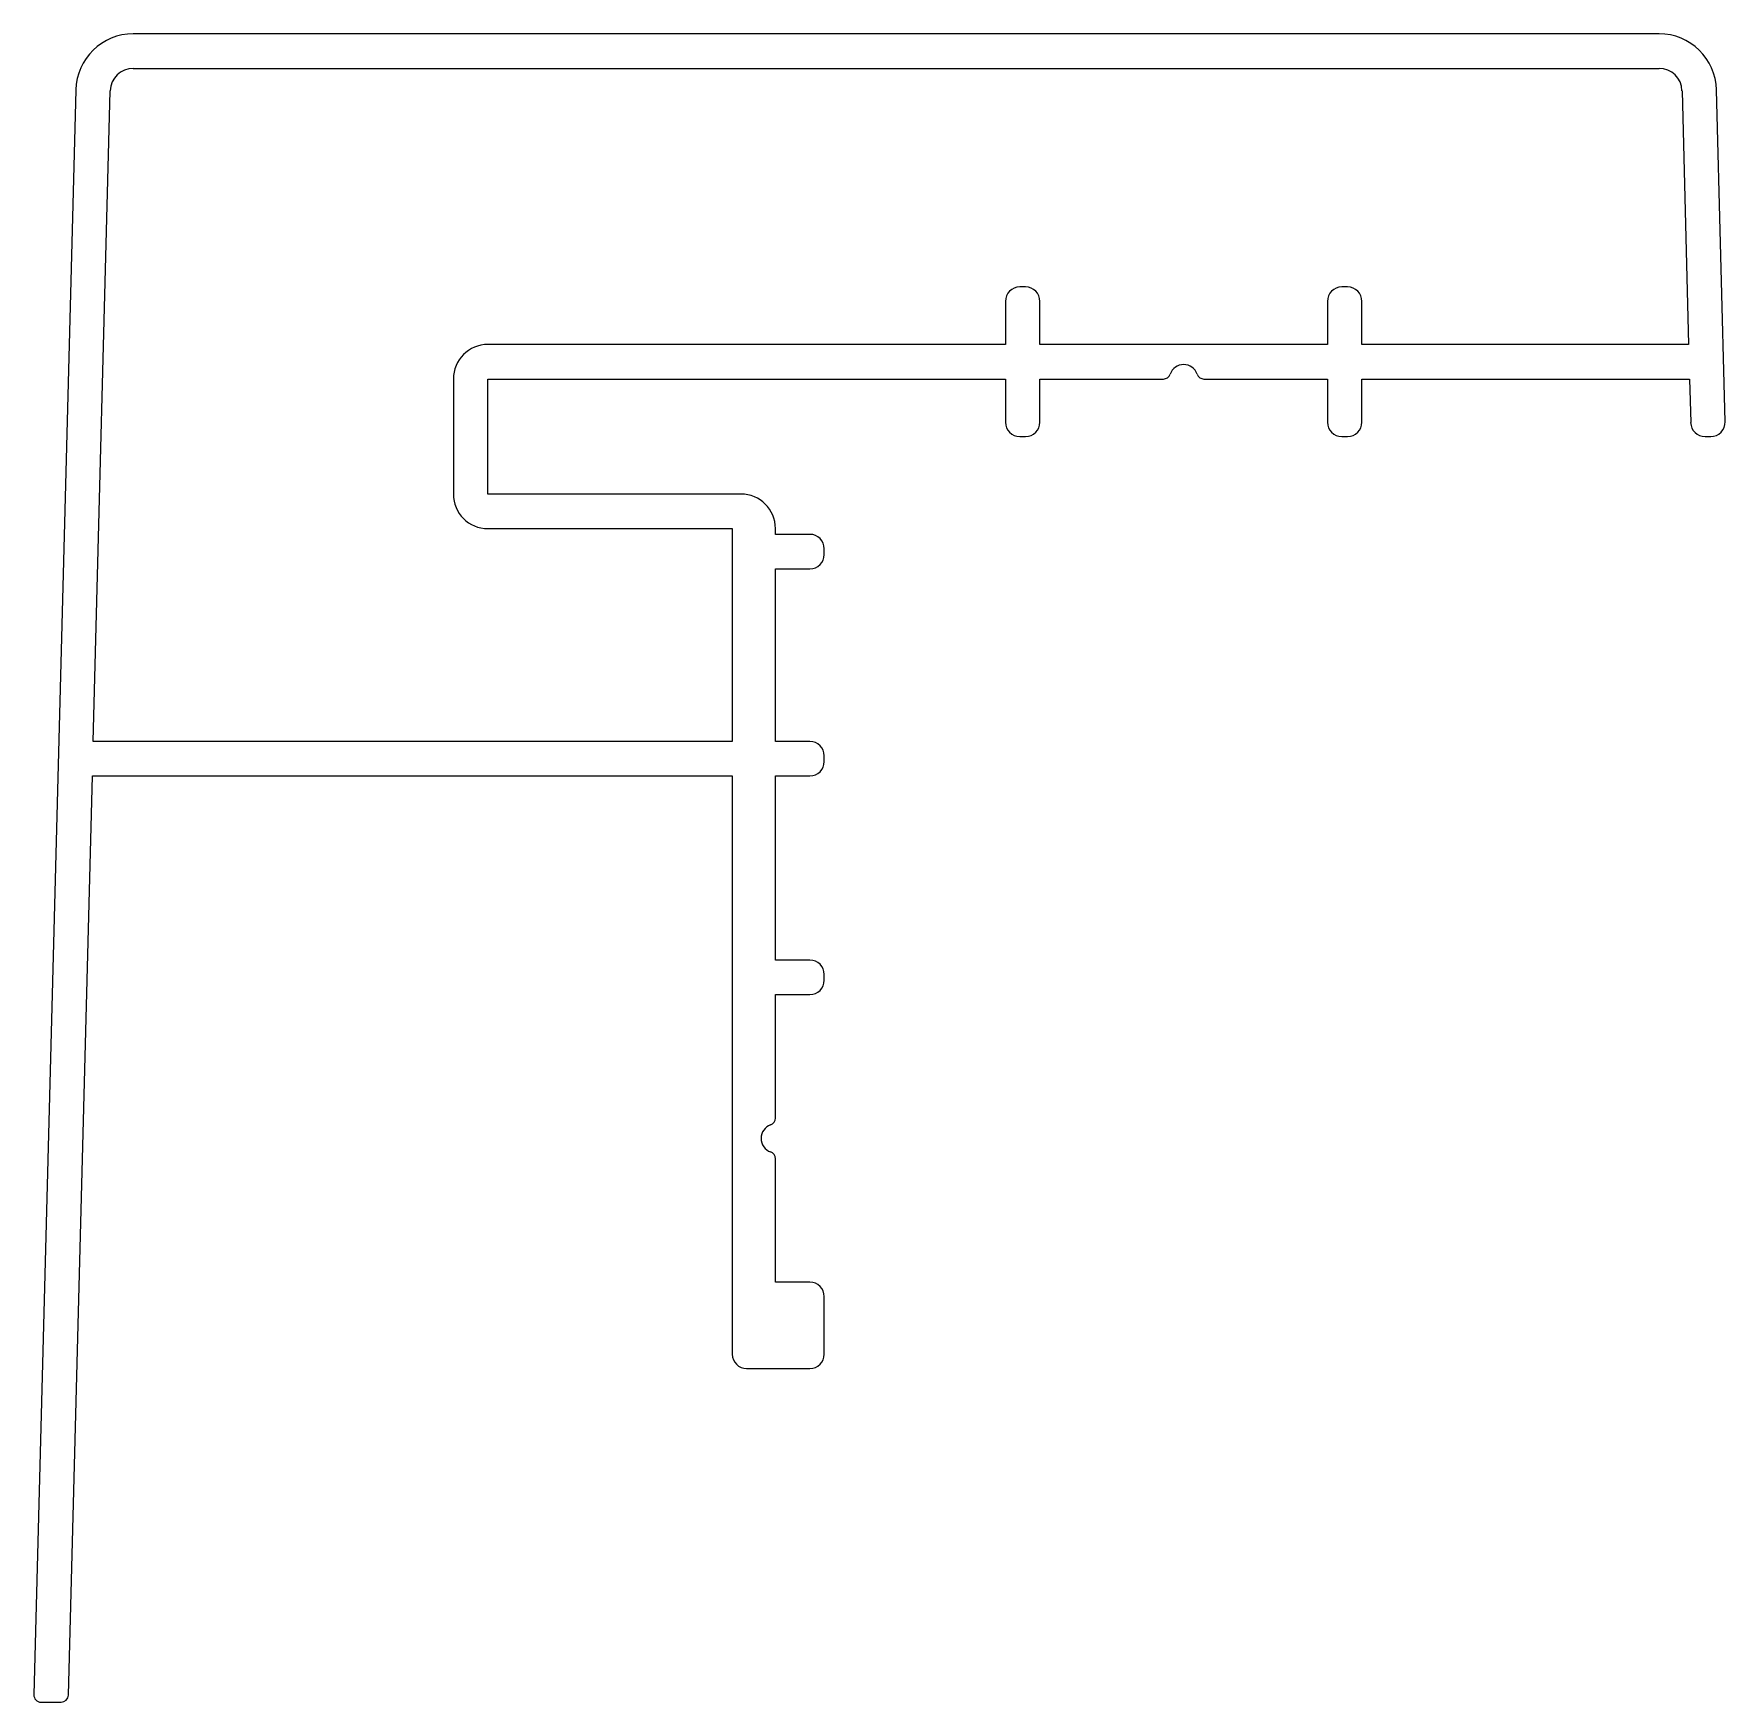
# Model space of a CAD drawing. Extents: x 1067.4 to 1126.2, y 762.9 to 820.9.
import ezdxf

# ---------------------------------------------------------------- set-up
doc = ezdxf.new("R2010")
doc.units = 0
doc.layers.get('0').update_dxf_attribs({"linetype": 'CONTINUOUS'})

msp = doc.modelspace()

# ---------------------------------------------------------------- linework, layer by layer
for p, q in [((1123.904, 820.915), (1070.838, 820.915)), ((1070.838, 819.715), (1123.904, 819.715)), ((1068.839, 818.967), (1067.378, 763.171)), ((1069.446, 796.314), (1070.038, 818.936)), ((1124.704, 818.936), (1124.935, 810.115)), ((1126.205, 807.428), (1125.903, 818.967)), ((1101.871, 812.115), (1101.671, 812.115)), ((1113.071, 812.115), (1112.871, 812.115)), ((1101.171, 811.615), (1101.171, 810.115)), ((1102.371, 810.115), (1102.371, 811.615)), ((1112.371, 811.615), (1112.371, 810.115)), ((1113.571, 810.115), (1113.571, 811.615)), ((1101.171, 810.115), (1083.171, 810.115)), ((1112.371, 810.115), (1102.371, 810.115)), ((1124.935, 810.115), (1113.571, 810.115)), ((1081.971, 808.915), (1081.971, 804.915)), ((1083.171, 804.915), (1083.171, 808.915)), ((1083.171, 808.915), (1101.171, 808.915)), ((1101.171, 808.915), (1101.171, 807.415)), ((1102.371, 807.415), (1102.371, 808.915)), ((1102.371, 808.915), (1106.664, 808.915)), ((1108.078, 808.915), (1112.371, 808.915)), ((1112.371, 808.915), (1112.371, 807.415)), ((1113.571, 807.415), (1113.571, 808.915)), ((1113.571, 808.915), (1124.966, 808.915)), ((1124.966, 808.915), (1125.006, 807.402)), ((1101.671, 806.915), (1101.871, 806.915)), ((1112.871, 806.915), (1113.071, 806.915)), ((1125.505, 806.915), (1125.705, 806.915)), ((1091.971, 804.915), (1083.171, 804.915)), ((1083.171, 803.715), (1091.671, 803.715)), ((1091.671, 803.715), (1091.671, 796.314)), ((1093.171, 803.514), (1093.171, 803.715)), ((1094.371, 803.514), (1093.171, 803.514)), ((1094.871, 802.814), (1094.871, 803.014)), ((1093.171, 796.314), (1093.171, 802.314)), ((1093.171, 802.314), (1094.371, 802.314)), ((1091.671, 796.314), (1069.446, 796.314)), ((1094.371, 796.314), (1093.171, 796.314)), ((1094.871, 795.615), (1094.871, 795.814)), ((1068.578, 763.158), (1069.415, 795.115)), ((1069.415, 795.115), (1091.671, 795.115)), ((1091.671, 795.115), (1091.671, 775.015)), ((1093.171, 788.714), (1093.171, 795.115)), ((1093.171, 795.115), (1094.371, 795.115)), ((1094.371, 788.714), (1093.171, 788.714)), ((1094.871, 788.015), (1094.871, 788.214)), ((1093.171, 783.222), (1093.171, 787.515)), ((1093.171, 787.515), (1094.371, 787.515)), ((1093.171, 777.515), (1093.171, 781.808)), ((1094.371, 777.515), (1093.171, 777.515)), ((1094.871, 775.015), (1094.871, 777.015)), ((1092.171, 774.515), (1094.371, 774.515)), ((1067.628, 762.915), (1068.328, 762.915))]:
    msp.add_line(p, q)
for centre, radius, start, end in [((1070.838, 818.915), 2, 90, 178.5), ((1123.904, 818.915), 2, 1.5, 90), ((1070.838, 818.915), 0.8, 90, 178.5), ((1123.904, 818.915), 0.8, 1.5, 90), ((1101.671, 811.615), 0.5, 90, 180), ((1101.871, 811.615), 0.5, 0, 90), ((1112.871, 811.615), 0.5, 90, 180), ((1113.071, 811.615), 0.5, 0, 90), ((1083.171, 808.915), 1.2, 90, 180), ((1106.664, 809.165), 0.25, 270, 340.52878), ((1107.371, 808.915), 0.5, 19.47122, 160.52878), ((1108.078, 809.165), 0.25, 199.47122, 270), ((1101.671, 807.415), 0.5, 180, 270), ((1101.871, 807.415), 0.5, 270, 0), ((1112.871, 807.415), 0.5, 180, 270), ((1113.071, 807.415), 0.5, 270, 0), ((1125.505, 807.415), 0.5, 181.5, 270), ((1125.705, 807.415), 0.5, 270, 1.5), ((1083.171, 804.915), 1.2, 180, 270), ((1091.971, 803.715), 1.2, 0, 90), ((1094.371, 803.014), 0.5, 0, 90), ((1094.371, 802.814), 0.5, 270, 0), ((1094.371, 795.814), 0.5, 0, 90), ((1094.371, 795.615), 0.5, 270, 0), ((1094.371, 788.214), 0.5, 0, 90), ((1094.371, 788.015), 0.5, 270, 0), ((1092.921, 783.222), 0.25, 289.47122, 360), ((1093.171, 782.515), 0.5, 109.47122, 250.52878), ((1092.921, 781.808), 0.25, 0, 70.52878), ((1094.371, 777.015), 0.5, 0, 90), ((1092.171, 775.015), 0.5, 180, 270), ((1094.371, 775.015), 0.5, 270, 0), ((1067.628, 763.165), 0.25, 178.5, 270), ((1068.328, 763.165), 0.25, 270, 358.5)]:
    msp.add_arc(centre, radius, start, end)

doc.saveas('drawing.dxf')
